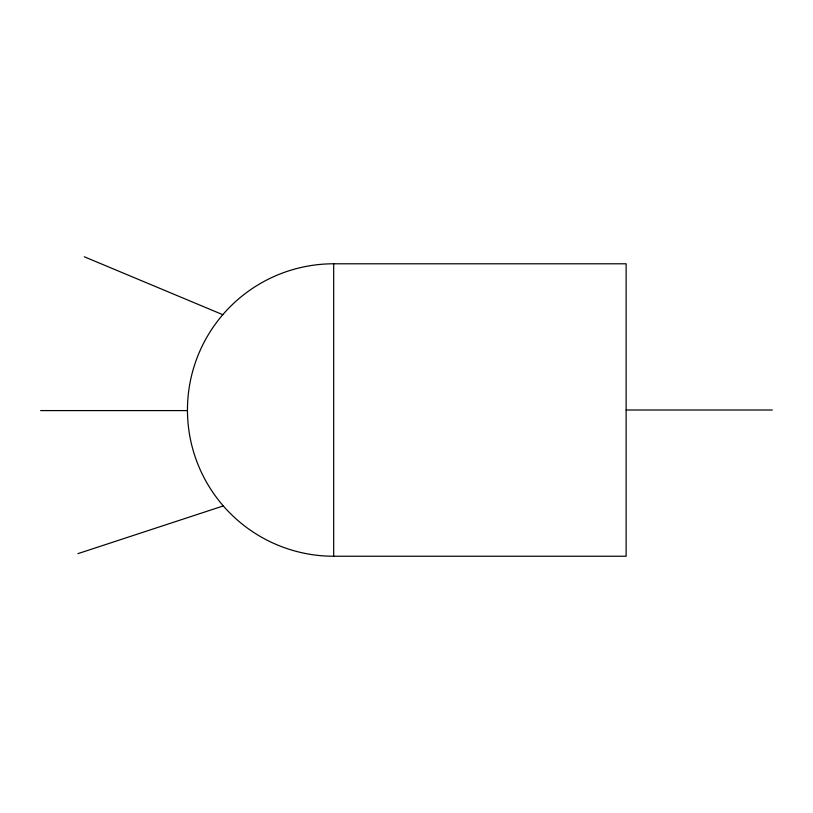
<?xml version="1.0" encoding="UTF-8"?>
<svg xmlns="http://www.w3.org/2000/svg" width="813" height="813" viewBox="0 0 813 813"><rect width="100%" height="100%" fill="white"/><g stroke="black" fill="none" stroke-linecap="round" stroke-linejoin="round"><path stroke-width="1.22" d="M77.936 553.643L223.311 505.92M333.686 263.788L626.132 263.788L626.132 556.234L333.686 556.234A146.218 146.218 0 0 1 187.457 410.006A146.218 146.218 0 0 1 333.686 263.788L333.686 556.234M626.132 410.006L772.35 410.006M40.65 410.595L187.457 410.595M84.278 256.766L222.803 314.692"/></g></svg>
